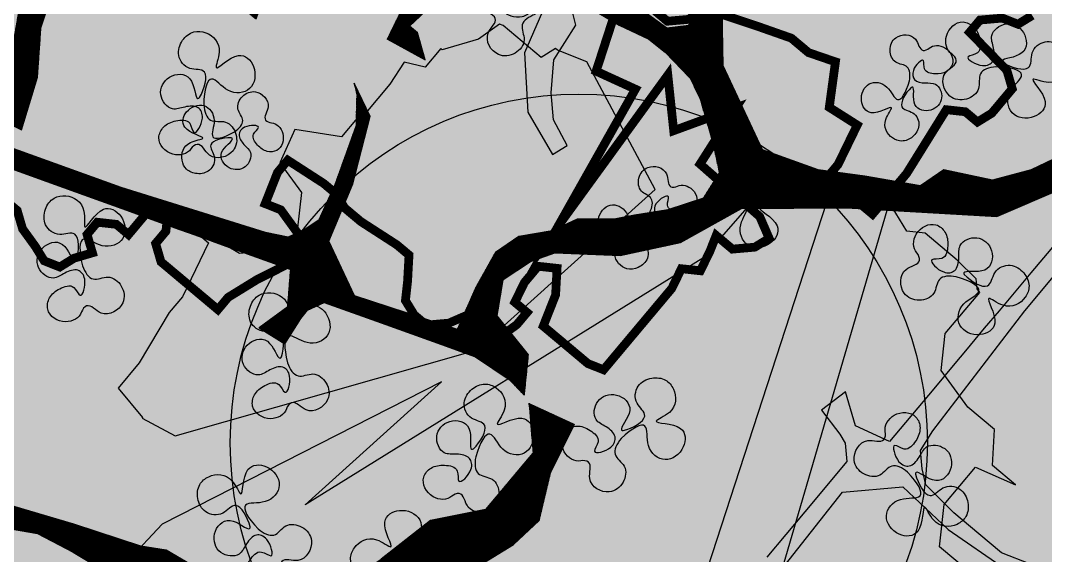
# Model space of a CAD drawing. Header units: millimetres. Extents: x 307301 to 459443, y -2888111 to -2805601.
# Drawn here: x 312769 to 313376, y -2827257 to -2826940 of the extents above; entities that cross this region are included whole.
import ezdxf

# ---------------------------------------------------------------- set-up
doc = ezdxf.new("R2010")
doc.units = ezdxf.units.MM
doc.header["$LTSCALE"] = 10
doc.header["$MEASUREMENT"] = 0
doc.layers.add('BMA  furniture', color=6, linetype='Continuous')
doc.layers.add('Plants', color=5, linetype='Continuous')
pattern_1 = [(4.504904, (420332.25034, -406164.66091), (-0.008927458, 0.113310114), [])]

# ---------------------------------------------------------------- blocks, each defined once
blk = doc.blocks.new('zdhdghgd')
at = {"layer": 'Plants', "transparency": 33554495}
h = blk.add_hatch(color=97, dxfattribs=at)
h.set_gradient(color1=(66, 119, 40), color2=(194, 242, 166), name='SPHERICAL')
h.paths.add_polyline_path([(420386.74, -406570.66), (420384.26, -406579.53), (420376.75, -406597.89), (420382.7, -406601.4), (420391.58, -406592.57), (420400.27, -406584.57), (420400.46, -406592.96), (420407.89, -406588.4), (420413.2, -406582.07), (420408.63, -406574.63), (420411.83, -406566.52), (420418.23, -406550.3), (420421.44, -406542.19), (420426.75, -406535.85), (420434.87, -406539.06), (420441.21, -406544.38), (420425.26, -406563.39), (420437.95, -406574.04), (420446.07, -406577.25), (420455.61, -406574.46), (420460.93, -406568.12), (420470.82, -406569.22), (420480.71, -406570.32), (420490.25, -406567.53), (420500.88, -406554.86), (420496.31, -406547.42), (420486.42, -406546.33), (420498.83, -406531.54), (420508.37, -406528.75), (420511.57, -406520.64), (420521.12, -406517.85), (420531.01, -406518.95), (420539.12, -406522.16), (420551.81, -406532.8), (420563.13, -406527.9), (420579.08, -406508.89), (420587.19, -406512.1), (420596.74, -406509.32), (420604.17, -406504.75), (420609.49, -406498.42), (420606.69, -406488.87), (420600.34, -406483.55), (420592.23, -406480.34), (420595.43, -406472.23), (420600.74, -406465.89), (420608.17, -406461.33), (420625.09, -406475.52), (420634.64, -406472.73), (420637.84, -406464.62), (420647.73, -406465.72), (420655.16, -406461.16), (420667.56, -406446.37), (420654.87, -406435.73), (420646.76, -406432.52), (420643.96, -406422.97), (420637.61, -406417.65), (420632.3, -406423.98), (420620.64, -406425), (420616.06, -406417.56), (420619.27, -406409.45), (420624.58, -406403.12), (420643.27, -406415.2), (420651.39, -406418.41), (420658.82, -406413.85), (420665.22, -406397.62), (420670.54, -406391.29), (420678.65, -406394.5), (420685, -406399.82), (420694.89, -406400.92), (420702.32, -406396.35), (420701.29, -406384.7), (420706.6, -406378.36), (420716.15, -406375.57), (420725.35, -406368.9), (420732.78, -406364.33), (420735.99, -406356.22), (420731.41, -406348.79), (420728.61, -406339.24), (420719.07, -406342.03), (420712.72, -406336.71), (420713.81, -406326.82), (420719.13, -406320.49), (420704.32, -406308.07), (420707.52, -406299.96), (420717.41, -406301.05), (420723.76, -406306.38), (420733.3, -406303.59), (420758.11, -406274.02), (420751.77, -406268.7), (420742.62, -406253.83), (420733.14, -406235.07), (420724.68, -406227.97), (420706.27, -406241.32), (420703.07, -406249.43), (420686.84, -406243.01), (420680.49, -406237.69), (420692.56, -406219.02), (420697.87, -406212.68), (420705.3, -406208.12), (420712.39, -406199.67), (420724.45, -406181), (420729.77, -406174.66), (420743.54, -406175.42), (420753.43, -406176.52), (420760.86, -406171.96), (420766.18, -406165.62), (420765.15, -406153.96), (420760.23, -406142.64), (420772.64, -406127.86), (420765.95, -406118.65), (420759.61, -406113.33), (420754.29, -406119.66), (420744.06, -406114.68), (420735.6, -406107.58), (420736.69, -406097.7), (420750.46, -406098.46), (420766.7, -406104.88), (420786.19, -406081.64), (420789.39, -406073.53), (420747.1, -406038.05), (420736.87, -406033.07), (420737.95, -406023.18), (420727.72, -406018.2), (420719.6, -406014.99), (420726.69, -406006.54), (420725.67, -405994.88), (420721.09, -405987.44), (420709.78, -405992.35), (420682.48, -406023.37), (420653.27, -406004.72), (420665.13, -406037.07), (420636.24, -406040.12), (420714.39, -406096.92), (420643.56, -406056.98), (420634.22, -406077.4), (420478.7, -406026.83), (420575, -406055.01), (420565.69, -406033.56), (420597.63, -406053.01), (420608.26, -406040.34), (420607.23, -406028.68), (420600.89, -406023.36), (420611.05, -405992.99), (420617.07, -405975.89), (420624.57, -405966.95), (420629.36, -405952.98), (420653, -405956.19), (420662.22, -405941.66), (420682.69, -405951.62), (420689.03, -405956.95), (420708.52, -405933.71), (420687.38, -405915.97), (420654.23, -405895.36), (420655.31, -405885.47), (420660.63, -405879.14), (420656.06, -405871.7), (420643.37, -405861.06), (420633.82, -405863.85), (420613.99, -405883.19), (420607.64, -405877.87), (420606.62, -405866.21), (420609.82, -405858.1), (420605.25, -405850.67), (420600.67, -405843.23), (420594.33, -405837.91), (420584.44, -405836.81), (420574.55, -405835.71), (420571.75, -405826.17), (420574.95, -405818.06), (420570.38, -405810.62), (420576.78, -405794.4), (420572.21, -405786.97), (420563.75, -405779.87), (420549.98, -405779.11), (420541.86, -405775.9), (420534.43, -405780.46), (420537.57, -405793.9), (420477.22, -405775.65), (420469.1, -405772.44), (420476.19, -405763.99), (420455.04, -405746.25), (420430.69, -405736.62), (420422.24, -405729.52), (420412.69, -405732.31), (420413.72, -405743.97), (420410.52, -405752.08), (420402.4, -405748.87), (420385.77, -405760.11), (420375.14, -405772.78), (420379.71, -405780.22), (420376.51, -405788.33), (420365.87, -405801), (420355.99, -405799.9), (420349.64, -405794.58), (420357.82, -405776.25), (420368.45, -405763.57), (420361.76, -405754.36), (420349.07, -405743.72), (420344.5, -405736.29), (420338.16, -405730.96), (420319.81, -405722.77), (420308.49, -405727.67), (420297.86, -405740.34), (420302.43, -405747.78), (420295.35, -405756.23), (420281.57, -405755.47), (420268.88, -405744.82), (420259.34, -405747.61), (420254.02, -405753.95), (420255.05, -405765.61), (420237.33, -405786.73), (420218.92, -405800.08), (420209.03, -405798.98), (420192.12, -405784.79), (420195.32, -405776.68), (420200.63, -405770.34), (420203.84, -405762.23), (420197.15, -405753.02), (420190.81, -405747.7), (420180.92, -405746.6), (420170.69, -405741.61), (420163.26, -405746.18), (420155.82, -405750.74), (420150.51, -405757.08), (420155.08, -405764.51), (420145.88, -405771.19), (420134.22, -405772.2), (420109.07, -405797.88), (420078.94, -405833.79), (420077.86, -405843.68), (420070.43, -405848.24), (420055.56, -405857.36), (420045.68, -405856.27), (420032.99, -405845.62), (420018.13, -405854.75), (420014.92, -405862.86), (420011.72, -405870.97), (420004.63, -405879.42), (419994.75, -405878.32), (419986.63, -405875.11), (419961.82, -405904.68), (419974.51, -405915.32), (419984.4, -405916.42), (420000.63, -405922.84), (420008.75, -405926.05), (419998.46, -405942.61), (420008.35, -405943.71), (420016.46, -405946.92), (420026.35, -405948.02), (420036.24, -405949.12), (420044.35, -405952.33), (420041.15, -405960.44), (420001.26, -405990.35), (420020.83, -405993.64), (420052.99, -406012.31), (420106.48, -406059.26), (420127.99, -406093.93), (420084.56, -406045.73), (420068.66, -406044.85), (420033.4, -406063.75), (420058.29, -406034.08), (420019.59, -406024.52), (419991.48, -406024.41), (419963.59, -406035.72), (419944.55, -406019.75), (419930.38, -406036.65), (419922.54, -406058.87), (419917.57, -406069.09), (419908.03, -406071.88), (419906.94, -406081.76), (419909.74, -406091.31), (419897.33, -406106.1), (419900.13, -406115.64), (419927.63, -406138.71), (419924.42, -406146.82), (419919.11, -406153.15), (419911.68, -406157.72), (419914.48, -406167.26), (419919.05, -406174.7), (419903.1, -406193.71), (419899.9, -406201.82), (419882.18, -406222.94), (419884.98, -406232.49), (419895.21, -406237.47), (419906.87, -406236.46), (419913.56, -406245.67), (419916.36, -406255.21), (419905.73, -406267.89), (419931.1, -406289.17), (419926.81, -406307.17), (419925.73, -406317.05), (419930.3, -406324.49), (419936.64, -406329.81), (419943.73, -406321.36), (419962.42, -406333.44), (419981.45, -406349.41), (419986.03, -406356.85), (419992.37, -406362.17), (419989.85, -406378.05), (419984.54, -406384.39), (419976.42, -406381.18), (419971.1, -406387.51), (419973.9, -406397.06), (419984.82, -406409.82), (419983.73, -406419.7), (419988.31, -406427.14), (419994.65, -406432.46), (420026.43, -406437.53), (420027.52, -406427.64), (420045.86, -406435.84), (420052.21, -406441.16), (420064.95, -406430.26), (420083.36, -406416.91), (420093.25, -406418.01), (420094.28, -406429.67), (420085.76, -406444.11), (420069.81, -406463.12), (420067.01, -406453.58), (420059.58, -406458.14), (420047.52, -406476.81), (420041.12, -406493.03), (420045.69, -406500.47), (420057.35, -406499.45), (420065.46, -406502.66), (420079.24, -406503.42), (420088.44, -406496.75), (420111.7, -406516.26), (420120.91, -406509.59), (420126.22, -406503.25), (420146.68, -406513.22), (420159.37, -406523.87), (420154.4, -406534.09), (420151.2, -406542.2), (420155.77, -406549.63), (420162.11, -406554.96), (420170.23, -406558.17), (420179.77, -406555.38), (420185.09, -406549.04), (420188.29, -406540.93), (420202.75, -406549.46), (420209.1, -406554.79), (420205.89, -406562.9), (420195.26, -406575.57), (420203.38, -406578.78), (420213.27, -406579.88), (420221.38, -406583.09), (420244.7, -406581.06), (420271.95, -406558.76), (420281.91, -406564.03), (420294.37, -406540.6), (420310.79, -406574.92), (420311.77, -406586.01), (420312.22, -406603.84), (420322.47, -406612.44), (420346.24, -406615.96), (420355.39, -406589.83), (420349.7, -406549.54), (420325.62, -406522.93), (420315.13, -406486.02), (420333.95, -406523.01), (420375.75, -406562.03)])
at = {"layer": 'Plants'}
h = blk.add_hatch(dxfattribs=at)
h.set_pattern_fill('ANSI31', color=39, scale=0.90929, angle=-40.4951)
h.set_pattern_definition(pattern_1)
edge = h.paths.add_edge_path()
edge.add_line((420294.45, -406186.33), (420277.62, -406199.79))
edge.add_line((420277.62, -406199.79), (420262.05, -406197.19))
edge.add_line((420262.05, -406197.19), (420254.3, -406185.4))
edge.add_line((420254.3, -406185.4), (420250.52, -406175.03))
edge.add_line((420250.52, -406175.03), (420251.64, -406146.92))
edge.add_line((420251.64, -406146.92), (420246.01, -406120.87))
edge.add_line((420246.01, -406120.87), (420231.45, -406094.62))
edge.add_line((420231.45, -406094.62), (420231.18, -406049.5))
edge.add_line((420231.18, -406049.5), (420234.95, -405984.81))
edge.add_line((420234.95, -405984.81), (420222.68, -405956.38))
edge.add_line((420222.68, -405956.38), (420202.97, -405940.29))
edge.add_line((420202.97, -405940.29), (420197.45, -405947.31))
edge.add_line((420197.45, -405947.31), (420208.82, -405957.4))
edge.add_line((420208.82, -405957.4), (420214.77, -405970.05))
edge.add_line((420214.77, -405970.05), (420219.28, -405986.68))
edge.add_line((420219.28, -405986.68), (420214.77, -406007.57))
edge.add_line((420214.77, -406007.57), (420221.67, -406017.56))
edge.add_line((420221.67, -406017.56), (420217.53, -406041.59))
edge.add_line((420217.53, -406041.59), (420214.82, -406061.63))
edge.add_line((420214.82, -406061.63), (420206.22, -406085.55))
edge.add_line((420206.22, -406085.55), (420170.1, -406102.58))
edge.add_line((420170.1, -406102.58), (420145.98, -406102.91))
edge.add_line((420145.98, -406102.91), (420114.85, -406097.71))
edge.add_line((420114.85, -406097.71), (420093.12, -406091.4))
edge.add_line((420093.12, -406091.4), (420078.78, -406093.74))
edge.add_line((420078.78, -406093.74), (420087.6, -406098.42))
edge.add_line((420087.6, -406098.42), (420101.36, -406101.87))
edge.add_line((420101.36, -406101.87), (420118.62, -406108.08))
edge.add_line((420118.62, -406108.08), (420131.05, -406111.05))
edge.add_line((420131.05, -406111.05), (420152.78, -406117.36))
edge.add_line((420152.78, -406117.36), (420153.89, -406126.77))
edge.add_line((420153.89, -406126.77), (420147.89, -406135.12))
edge.add_line((420147.89, -406135.12), (420130.84, -406157.5))
edge.add_line((420130.84, -406157.5), (420089.72, -406159.22))
edge.add_line((420089.72, -406159.22), (420073.95, -406165.56))
edge.add_line((420073.95, -406165.56), (420065.56, -406180.55))
edge.add_line((420065.56, -406180.55), (420060.3, -406195.17))
edge.add_line((420060.3, -406195.17), (420037.19, -406246.89))
edge.add_line((420037.19, -406246.89), (420045.74, -406243.97))
edge.add_line((420045.74, -406243.97), (420049.57, -406233.34))
edge.add_line((420049.57, -406233.34), (420055.68, -406220.52))
edge.add_line((420055.68, -406220.52), (420059.87, -406213.03))
edge.add_line((420059.87, -406213.03), (420069.49, -406202.98))
edge.add_line((420069.49, -406202.98), (420073.31, -406192.34))
edge.add_line((420073.31, -406192.34), (420078.57, -406177.72))
edge.add_line((420078.57, -406177.72), (420083.62, -406172.03))
edge.add_line((420083.62, -406172.03), (420094.35, -406171.39))
edge.add_line((420094.35, -406171.39), (420106.3, -406175.69))
edge.add_line((420106.3, -406175.69), (420108.16, -406191.37))
edge.add_line((420108.16, -406191.37), (420123.19, -406216.29))
edge.add_line((420123.19, -406216.29), (420135.68, -406235.79))
edge.add_line((420135.68, -406235.79), (420158.63, -406247.05))
edge.add_line((420158.63, -406247.05), (420167.5, -406230.72))
edge.add_line((420167.5, -406230.72), (420155.81, -406234.03))
edge.add_line((420155.81, -406234.03), (420153.05, -406237.54))
edge.add_line((420153.05, -406237.54), (420139.98, -406223.83))
edge.add_line((420139.98, -406223.83), (420132.6, -406215.17))
edge.add_line((420132.6, -406215.17), (420122.66, -406201.09))
edge.add_line((420122.66, -406201.09), (420118.89, -406190.73))
edge.add_line((420118.89, -406190.73), (420121.86, -406178.29))
edge.add_line((420121.86, -406178.29), (420130.52, -406170.89))
edge.add_line((420130.52, -406170.89), (420135.94, -406168.34))
edge.add_line((420135.94, -406168.34), (420144.6, -406160.95))
edge.add_line((420144.6, -406160.95), (420152.51, -406147.28))
edge.add_line((420152.51, -406147.28), (420158.62, -406134.47))
edge.add_line((420158.62, -406134.47), (420164.15, -406127.45))
edge.add_line((420164.15, -406127.45), (420175.57, -406116.55))
edge.add_line((420175.57, -406116.55), (420184.6, -406112.29))
edge.add_line((420184.6, -406112.29), (420203.03, -406106.92))
edge.add_line((420203.03, -406106.92), (420216.05, -406104.09))
edge.add_line((420216.05, -406104.09), (420227.04, -406111.05))
edge.add_line((420227.04, -406111.05), (420232.04, -406126.36))
edge.add_line((420232.04, -406126.36), (420234.37, -406140.71))
edge.add_line((420234.37, -406140.71), (420235.97, -406148.78))
edge.add_line((420235.97, -406148.78), (420236.02, -406165.31))
edge.add_line((420236.02, -406165.31), (420241.12, -406176.15))
edge.add_line((420241.12, -406176.15), (420243.46, -406190.5))
edge.add_line((420243.46, -406190.5), (420250.36, -406200.49))
edge.add_line((420250.36, -406200.49), (420265.35, -406208.88))
edge.add_line((420265.35, -406208.88), (420283.46, -406216.9))
edge.add_line((420283.46, -406216.9), (420269.01, -406261.24))
edge.add_line((420269.01, -406261.24), (420245.53, -406272.3))
edge.add_line((420245.53, -406272.3), (420220.78, -406261.9))
edge.add_line((420220.78, -406261.9), (420191.93, -406254.52))
edge.add_line((420191.93, -406254.52), (420177.48, -406261.33))
edge.add_line((420177.48, -406261.33), (420182.42, -406260.11))
edge.add_line((420182.42, -406260.11), (420195.81, -406260.42))
edge.add_line((420195.81, -406260.42), (420207.76, -406264.72))
edge.add_line((420207.76, -406264.72), (420221.04, -406269.5))
edge.add_line((420221.04, -406269.5), (420236.5, -406276.56))
edge.add_line((420236.5, -406276.56), (420240.38, -406282.46))
edge.add_line((420240.38, -406282.46), (420243.78, -406289.69))
edge.add_line((420243.78, -406289.69), (420241.76, -406299.47))
edge.add_line((420241.76, -406299.47), (420222.43, -406361.56))
edge.add_line((420222.43, -406361.56), (420205.22, -406409.4))
edge.add_line((420205.22, -406409.4), (420211.27, -406417.58))
edge.add_line((420211.27, -406417.58), (420219.88, -406393.66))
edge.add_line((420219.88, -406393.66), (420225.62, -406377.71))
edge.add_line((420225.62, -406377.71), (420232.79, -406357.78))
edge.add_line((420232.79, -406357.78), (420236.13, -406348.47))
edge.add_line((420236.13, -406348.47), (420240.44, -406336.51))
edge.add_line((420240.44, -406336.51), (420242.83, -406329.87))
edge.add_line((420242.83, -406329.87), (420247.61, -406316.58))
edge.add_line((420247.61, -406316.58), (420257.65, -406288.67))
edge.add_line((420257.65, -406288.67), (420273.69, -406289.94))
edge.add_line((420273.69, -406289.94), (420282.77, -406302.21))
edge.add_line((420282.77, -406302.21), (420289.73, -406291.2))
edge.add_line((420289.73, -406291.2), (420278.73, -406284.25))
edge.add_line((420278.73, -406284.25), (420275.23, -406281.48))
edge.add_line((420275.23, -406281.48), (420271.83, -406274.26))
edge.add_line((420271.83, -406274.26), (420281.39, -406247.68))
edge.add_line((420281.39, -406247.68), (420289.99, -406223.75))
edge.add_line((420289.99, -406223.75), (420295.25, -406209.13))
edge.add_line((420295.25, -406209.13), (420304.97, -406194.62))
edge.add_line((420304.97, -406194.62), (420311.83, -406188.08))
at = {"layer": 'Plants', "true_color": 0x99724c}
h = blk.add_hatch(color=35, dxfattribs=at)
h.dxf.hatch_style = 1
edge = h.paths.add_edge_path()
edge.add_arc((420332.25, -406164.66), 150, 0, 360)
at = {"layer": 'Plants'}
h = blk.add_hatch(dxfattribs=at)
h.set_pattern_fill('ANSI31', color=39, scale=0.90929, angle=-40.4951)
h.set_pattern_definition(pattern_1)
edge = h.paths.add_edge_path()
edge.add_line((420315.26, -406186.08), (420336.48, -406184.23))
edge.add_line((420336.48, -406184.23), (420361.01, -406204.81))
edge.add_line((420361.01, -406204.81), (420365.76, -406228.44))
edge.add_line((420365.76, -406228.44), (420382.33, -406249.71))
edge.add_line((420382.33, -406249.71), (420396.25, -406271.21))
edge.add_line((420396.25, -406271.21), (420398.35, -406295.08))
edge.add_line((420398.35, -406295.08), (420390.07, -406322.53))
edge.add_line((420390.07, -406322.53), (420378.44, -406342.25))
edge.add_line((420378.44, -406342.25), (420376.72, -406353.09))
edge.add_line((420376.72, -406353.09), (420367.24, -406381.97))
edge.add_line((420367.24, -406381.97), (420357.98, -406413.51))
edge.add_line((420357.98, -406413.51), (420352.13, -406438.08))
edge.add_line((420352.13, -406438.08), (420364.65, -406443.67))
edge.add_line((420364.65, -406443.67), (420366.87, -406423.43))
edge.add_line((420366.87, -406423.43), (420371.29, -406397.66))
edge.add_line((420371.29, -406397.66), (420379.29, -406382.26))
edge.add_line((420379.29, -406382.26), (420392.13, -406361.1))
edge.add_line((420392.13, -406361.1), (420403.52, -406338.73))
edge.add_line((420403.52, -406338.73), (420418.97, -406332.03))
edge.add_line((420418.97, -406332.03), (420438.98, -406331.63))
edge.add_line((420438.98, -406331.63), (420454.66, -406327.58))
edge.add_line((420454.66, -406327.58), (420475.36, -406335.13))
edge.add_line((420475.36, -406335.13), (420497.94, -406363.9))
edge.add_line((420497.94, -406363.9), (420501.25, -406386.32))
edge.add_line((420501.25, -406386.32), (420464.11, -406389.56))
edge.add_line((420464.11, -406389.56), (420440.48, -406394.29))
edge.add_line((420440.48, -406394.29), (420441.18, -406402.25))
edge.add_line((420441.18, -406402.25), (420488.68, -406395.44))
edge.add_line((420488.68, -406395.44), (420504.83, -406396.7))
edge.add_line((420504.83, -406396.7), (420524.29, -406420.39))
edge.add_line((420524.29, -406420.39), (420529.97, -406454.63))
edge.add_line((420529.97, -406454.63), (420537.37, -406478.04))
edge.add_line((420537.37, -406478.04), (420549.62, -406495.68))
edge.add_line((420549.62, -406495.68), (420557.85, -406482.94))
edge.add_line((420557.85, -406482.94), (420543.23, -406453.48))
edge.add_line((420543.23, -406453.48), (420538.71, -406432.49))
edge.add_line((420538.71, -406432.49), (420528.19, -406404.01))
edge.add_line((420528.19, -406404.01), (420542.2, -406396.11))
edge.add_line((420542.2, -406396.11), (420569.46, -406387.05))
edge.add_line((420569.46, -406387.05), (420597.93, -406376.55))
edge.add_line((420597.93, -406376.55), (420623.71, -406380.99))
edge.add_line((420623.71, -406380.99), (420643.95, -406383.23))
edge.add_line((420643.95, -406383.23), (420661.31, -406383.05))
edge.add_line((420661.31, -406383.05), (420664.7, -406376.08))
edge.add_line((420664.7, -406376.08), (420637.25, -406367.78))
edge.add_line((420637.25, -406367.78), (420611.7, -406366))
edge.add_line((420611.7, -406366), (420592.44, -406359.66))
edge.add_line((420592.44, -406359.66), (420574.81, -406371.89))
edge.add_line((420574.81, -406371.89), (420543.91, -406385.27))
edge.add_line((420543.91, -406385.27), (420528.23, -406389.31))
edge.add_line((420528.23, -406389.31), (420516.74, -406364.93))
edge.add_line((420516.74, -406364.93), (420491.51, -406336.4))
edge.add_line((420491.51, -406336.4), (420481.92, -406318.53))
edge.add_line((420481.92, -406318.53), (420443.86, -406311.16))
edge.add_line((420443.86, -406311.16), (420421.66, -406317.1))
edge.add_line((420421.66, -406317.1), (420420.31, -406286.49))
edge.add_line((420420.31, -406286.49), (420429.75, -406272.3))
edge.add_line((420429.75, -406272.3), (420455.1, -406256.73))
edge.add_line((420455.1, -406256.73), (420491.26, -406257.58))
edge.add_line((420491.26, -406257.58), (420518.01, -406257.92))
edge.add_line((420518.01, -406257.92), (420537.51, -406266.91))
edge.add_line((420537.51, -406266.91), (420571.29, -406255.95))
edge.add_line((420571.29, -406255.95), (420599.96, -406262.8))
edge.add_line((420599.96, -406262.8), (420607.21, -406254.15))
edge.add_line((420607.21, -406254.15), (420586.5, -406246.61))
edge.add_line((420586.5, -406246.61), (420561.19, -406247.48))
edge.add_line((420561.19, -406247.48), (420539, -406253.42))
edge.add_line((420539, -406253.42), (420501.21, -406234))
edge.add_line((420501.21, -406234), (420478.04, -406244.04))
edge.add_line((420478.04, -406244.04), (420445.98, -406244.16))
edge.add_line((420445.98, -406244.16), (420434.86, -406254.48))
edge.add_line((420434.86, -406254.48), (420405.73, -406242.33))
edge.add_line((420405.73, -406242.33), (420396.65, -406215.06))
edge.add_line((420396.65, -406215.06), (420460.86, -406185.41))
edge.add_line((420460.86, -406185.41), (420481.57, -406192.96))
edge.add_line((420481.57, -406192.96), (420490.27, -406185.52))
edge.add_line((420490.27, -406185.52), (420462.58, -406174.57))
edge.add_line((420462.58, -406174.57), (420474.21, -406154.85))
edge.add_line((420474.21, -406154.85), (420462.43, -406142.51))
edge.add_line((420462.43, -406142.51), (420465.04, -406156.99))
edge.add_line((420465.04, -406156.99), (420448.11, -406177.17))
edge.add_line((420448.11, -406177.17), (420430.24, -406186.74))
edge.add_line((420430.24, -406186.74), (420416.79, -406170.55))
edge.add_line((420416.79, -406170.55), (420408.41, -406151.23))
edge.add_line((420408.41, -406151.23), (420397.34, -406146.86))
edge.add_line((420397.34, -406146.86), (420410.04, -406169.8))
edge.add_line((420410.04, -406169.8), (420415.3, -406184.04))
edge.add_line((420415.3, -406184.04), (420398.37, -406204.22))
edge.add_line((420398.37, -406204.22), (420385.34, -406208.03))
edge.add_line((420385.34, -406208.03), (420375.99, -406192.81))
edge.add_line((420375.99, -406192.81), (420365.66, -406181.69))
edge.add_line((420365.66, -406181.69), (420345.18, -406176.79))
edge.add_line((420345.18, -406176.79), (420324.24, -406166.59))
at = {"layer": 'BMA  furniture', "ltscale": 100}
blk.add_circle((420332.25, -406164.66), 150, dxfattribs=at)
at = {"layer": 'Plants', "color": 97, "true_color": 0x427728, "const_width": 4.55}
for points in [[(420701.29, -406384.7), (420706.6, -406378.36), (420716.15, -406375.57), (420725.35, -406368.9), (420732.78, -406364.33), (420735.99, -406356.22), (420731.41, -406348.79), (420728.61, -406339.24), (420719.07, -406342.03), (420712.72, -406336.71), (420713.81, -406326.82), (420719.13, -406320.49), (420704.32, -406308.07), (420707.52, -406299.96), (420717.41, -406301.05), (420723.76, -406306.38), (420733.3, -406303.59), (420758.11, -406274.02), (420751.77, -406268.7), (420742.62, -406253.83), (420733.14, -406235.07), (420724.68, -406227.97), (420706.27, -406241.32), (420703.07, -406249.43), (420686.84, -406243.01), (420680.49, -406237.69), (420692.56, -406219.02), (420697.87, -406212.68), (420705.3, -406208.12), (420712.39, -406199.67), (420724.45, -406181), (420729.77, -406174.66), (420743.54, -406175.42), (420753.43, -406176.52), (420760.86, -406171.96), (420766.18, -406165.62), (420765.15, -406153.96), (420760.23, -406142.64), (420772.64, -406127.86), (420765.95, -406118.65), (420759.61, -406113.33), (420754.29, -406119.66), (420744.06, -406114.68), (420735.6, -406107.58), (420736.69, -406097.7), (420750.46, -406098.46), (420766.7, -406104.88), (420786.19, -406081.64), (420789.39, -406073.53), (420747.1, -406038.05), (420736.87, -406033.07), (420737.95, -406023.18), (420727.72, -406018.2), (420719.6, -406014.99), (420726.69, -406006.54), (420725.67, -405994.88), (420721.09, -405987.44), (420709.78, -405992.35), (420682.48, -406023.37), (420653.27, -406004.72), (420665.13, -406037.07), (420636.24, -406040.12), (420714.39, -406096.92), (420643.56, -406056.98), (420634.22, -406077.4), (420478.7, -406026.83), (420575, -406055.01)], [(420597.63, -406053.01), (420608.26, -406040.34), (420607.23, -406028.68), (420600.89, -406023.36), (420611.05, -405992.99), (420617.07, -405975.89), (420624.57, -405966.95), (420629.36, -405952.98), (420653, -405956.19), (420662.22, -405941.66), (420682.69, -405951.62), (420689.03, -405956.95), (420708.52, -405933.71), (420687.38, -405915.97), (420654.23, -405895.36), (420655.31, -405885.47), (420660.63, -405879.14), (420656.06, -405871.7), (420643.37, -405861.06), (420633.82, -405863.85), (420613.99, -405883.19), (420607.64, -405877.87), (420606.62, -405866.21), (420609.82, -405858.1), (420605.25, -405850.67)]]:
    blk.add_lwpolyline(points, dxfattribs=at)
at = {"layer": 'Plants', "color": 128}
for points in [[(420565.27, -406088.78), (420624.68, -406114.67), (420655.59, -406112.97), (420677.51, -406100.04), (420672.83, -406092.43), (420659.43, -406099.61), (420645.51, -406100.83), (420628.34, -406099.32), (420610.29, -406087.86), (420598.53, -406090.89)], [(420390.12, -406080.01), (420353.5, -406051.13), (420351.23, -406025.28), (420369.55, -406005.64), (420386.43, -405981.12)], [(420384.48, -405970.26), (420379.56, -405982.72), (420371.39, -405992.45), (420362.32, -406003.26), (420350.36, -406015.33), (420343.48, -406016.93), (420335.52, -406017.63), (420327.04, -406012.35), (420275.46, -405972.76), (420236.5, -405940.08)], [(420246.21, -405959.27), (420259.19, -405970.17), (420275.42, -405983.78), (420283, -405990.14), (420292.74, -405998.31), (420298.15, -406002.85), (420308.97, -406011.92), (420331.69, -406030.99), (420324.96, -406045.6), (420310.3, -406049.89), (420318.22, -406060.22), (420328.55, -406052.31), (420332.36, -406049.97), (420340.31, -406049.28), (420361.95, -406067.43), (420381.43, -406083.77)], [(420389.44, -405994.56), (420376.97, -406009.42), (420358.76, -406007.4), (420342.69, -405993.91), (420350.35, -405976.73), (420342.07, -405986.6), (420326.57, -405985.75), (420316.92, -405997.25), (420301.14, -406008.69), (420285.28, -406006.93), (420267.59, -405992.09), (420266.03, -405993.22), (420261.68, -405993.6), (420253.66, -406001.79), (420242.1, -406015.58), (420241.23, -406023.47), (420230.86, -406029.84), (420228.84, -406031.08), (420446.67, -406094.81)], [(420513.01, -406150.39), (420216.88, -406054.09), (420230.16, -406059.34), (420221.06, -406082.4), (420219.8, -406083.35), (420223.15, -406085.3), (420252.84, -406111.36), (420359.02, -406282.48), (420306.07, -406223.7), (420367.21, -406343.92), (420382.79, -406358.45)]]:
    blk.add_lwpolyline(points, dxfattribs=at)
at = {"layer": 'Plants', "color": 39}
for points in [[(420294.45, -406186.33), (420277.62, -406199.79), (420262.05, -406197.19), (420254.3, -406185.4), (420250.52, -406175.03), (420251.64, -406146.92), (420246.01, -406120.87), (420231.45, -406094.62), (420231.18, -406049.5), (420234.95, -405984.81), (420222.68, -405956.38)], [(420208.82, -405957.4), (420214.77, -405970.05), (420219.28, -405986.68), (420214.77, -406007.57), (420221.67, -406017.56), (420217.53, -406041.59), (420214.82, -406061.63), (420206.22, -406085.55), (420170.1, -406102.58), (420145.98, -406102.91)], [(420131.05, -406111.05), (420152.78, -406117.36), (420153.89, -406126.77), (420147.89, -406135.12)], [(420135.68, -406235.79), (420158.63, -406247.05), (420167.5, -406230.72), (420155.81, -406234.03), (420153.05, -406237.54), (420139.98, -406223.83)], [(420144.6, -406160.95), (420152.51, -406147.28), (420158.62, -406134.47), (420164.15, -406127.45), (420175.57, -406116.55), (420184.6, -406112.29), (420203.03, -406106.92), (420216.05, -406104.09), (420227.04, -406111.05), (420232.04, -406126.36), (420234.37, -406140.71), (420235.97, -406148.78), (420236.02, -406165.31), (420241.12, -406176.15), (420243.46, -406190.5), (420250.36, -406200.49), (420265.35, -406208.88), (420283.46, -406216.9), (420269.01, -406261.24), (420245.53, -406272.3), (420220.78, -406261.9), (420191.93, -406254.52), (420177.48, -406261.33), (420182.42, -406260.11), (420195.81, -406260.42), (420207.76, -406264.72), (420221.04, -406269.5), (420236.5, -406276.56), (420240.38, -406282.46), (420243.78, -406289.69), (420241.76, -406299.47), (420222.43, -406361.56), (420205.22, -406409.4)], [(420211.27, -406417.58), (420219.88, -406393.66), (420225.62, -406377.71), (420232.79, -406357.78), (420236.13, -406348.47), (420240.44, -406336.51), (420242.83, -406329.87), (420247.61, -406316.58), (420257.65, -406288.67), (420273.69, -406289.94), (420282.77, -406302.21), (420289.73, -406291.2), (420278.73, -406284.25), (420275.23, -406281.48), (420271.83, -406274.26), (420281.39, -406247.68), (420289.99, -406223.75), (420295.25, -406209.13), (420304.97, -406194.62), (420311.83, -406188.08)], [(420315.26, -406186.08), (420336.48, -406184.23), (420361.01, -406204.81), (420365.76, -406228.44), (420382.33, -406249.71)], [(420390.07, -406322.53), (420378.44, -406342.25), (420376.72, -406353.09), (420367.24, -406381.97), (420357.98, -406413.51), (420352.13, -406438.08), (420364.65, -406443.67), (420366.87, -406423.43), (420371.29, -406397.66), (420379.29, -406382.26), (420392.13, -406361.1)], [(420661.31, -406383.05), (420664.7, -406376.08), (420637.25, -406367.78), (420611.7, -406366), (420592.44, -406359.66), (420574.81, -406371.89), (420543.91, -406385.27)], [(420385.34, -406208.03), (420375.99, -406192.81), (420365.66, -406181.69), (420345.18, -406176.79), (420324.24, -406166.59)]]:
    blk.add_lwpolyline(points, dxfattribs=at)
at = {"layer": 'Plants', "color": 128}
blk.add_lwpolyline([(420329.24, -406338.4), (420292.29, -406208.41), (420223.26, -406131.78), (420168.37, -406161.2), (420163.4, -406173.81), (420162.62, -406174.73), (420166.43, -406180.93), (420152.73, -406197.25), (420152.09, -406198.87), (420158.61, -406207.84), (420163.18, -406223.45), (420162.62, -406224.12), (420170.65, -406230.85), (420168.49, -406239.87), (420178.01, -406246.02), (420190.26, -406256.3), (420192.55, -406260.02), (420200.65, -406266.81), (420197.46, -406286.9), (420211.87, -406293.33), (420224.63, -406284.08), (420248.66, -406286.75), (420250.77, -406310.66), (420243.25, -406323.43), (420240.24, -406327.02), (420242.26, -406328.71), (420246.22, -406323.99), (420269.39, -406335.28), (420276.23, -406341.02), (420297.92, -406353.82), (420308.7, -406362.86), (420321.39, -406352.48), (420321.67, -406352.63)], close=True, dxfattribs=at)
at = {"layer": 'Plants', "color": 97}
for points in [[(420639.21, -405914.53), (420636.26, -405914), (420630.68, -405914.36), (420630.71, -405922.63), (420623.16, -405925.62), (420614.76, -405922.15), (420614.61, -405910.24), (420624.72, -405909.29), (420623.02, -405905.06), (420622.25, -405904.24), (420620.42, -405902.27), (420620.62, -405894.75), (420629.46, -405890.32), (420635.17, -405895.41), (420635.95, -405900.92), (420634.68, -405907.68), (420625.73, -405906.14), (420633.08, -405913.65), (420639.53, -405912.45), (420640.65, -405906.45), (420639.83, -405899.8), (420648.77, -405896), (420656.1, -405902.72), (420653.73, -405914.34), (420641.98, -405911.45), (420642.47, -405913.27), (420642.65, -405913.57)], [(420170.53, -405985.13), (420170.77, -405988.12), (420172.57, -405993.41), (420180.55, -405991.24), (420185.4, -405997.76), (420184.22, -406006.78), (420172.75, -406010), (420169.22, -406000.48), (420165.57, -406003.22), (420164.97, -406004.18), (420163.55, -406006.45), (420156.23, -406008.21), (420149.67, -406000.81), (420153.1, -405993.98), (420158.22, -405991.8), (420165.08, -405991.28), (420165.91, -406000.32), (420171.27, -405991.28), (420168.43, -405985.36), (420162.35, -405985.83), (420156.14, -405988.34), (420150.16, -405980.69), (420154.75, -405971.87), (420166.59, -405971.16), (420166.83, -405983.25), (420168.46, -405982.31), (420168.71, -405982.05)], [(420260.82, -406002.25), (420260.28, -406005.19), (420260.64, -406010.77), (420268.91, -406010.74), (420271.91, -406018.3), (420268.44, -406026.7), (420256.52, -406026.85), (420255.58, -406016.73), (420251.35, -406018.43), (420250.52, -406019.21), (420248.56, -406021.03), (420241.03, -406020.84), (420236.61, -406012), (420241.69, -406006.28), (420247.2, -406005.5), (420253.96, -406006.77), (420252.42, -406015.72), (420259.94, -406008.37), (420258.73, -406001.93), (420252.73, -406000.8), (420246.08, -406001.62), (420242.29, -405992.69), (420249, -405985.35), (420260.63, -405987.73), (420257.73, -405999.47), (420259.55, -405998.98), (420259.85, -405998.8)], [(420344.86, -406023.22), (420342.92, -406025.5), (420340.44, -406030.52), (420347.62, -406034.62), (420346.44, -406042.66), (420339.23, -406048.21), (420328.84, -406042.38), (420333.08, -406033.14), (420328.57, -406032.5), (420327.46, -406032.76), (420324.85, -406033.36), (420318.43, -406029.43), (420319.02, -406019.56), (420326.28, -406017.15), (420331.44, -406019.23), (420336.66, -406023.71), (420330.85, -406030.69), (420341.04, -406028.09), (420343.22, -406021.9), (420338.58, -406017.93), (420332.41, -406015.31), (420333.59, -406005.68), (420343.08, -406002.68), (420351.96, -406010.55), (420343.58, -406019.27), (420345.39, -406019.76), (420345.75, -406019.76)], [(420707.67, -406049.5), (420704.96, -406048.22), (420699.48, -406047.13), (420697.37, -406055.12), (420689.29, -406056.06), (420682.08, -406050.54), (420685.02, -406038.99), (420695.03, -406040.69), (420694.48, -406036.17), (420693.95, -406035.17), (420692.69, -406032.8), (420694.83, -406025.58), (420704.52, -406023.6), (420708.72, -406029.99), (420708.05, -406035.51), (420705.07, -406041.71), (420696.83, -406037.9), (420701.98, -406047.07), (420708.52, -406047.57), (420711.15, -406042.07), (420712.08, -406035.43), (420721.7, -406034.08), (420727.05, -406042.46), (420721.74, -406053.08), (420711.15, -406047.24), (420711.15, -406049.12), (420711.24, -406049.46)], [(420330.47, -406146.43), (420332.75, -406148.37), (420337.76, -406150.84), (420341.87, -406143.66), (420349.91, -406144.85), (420355.45, -406152.05), (420349.62, -406162.44), (420340.39, -406158.21), (420339.75, -406162.72), (420340, -406163.83), (420340.61, -406166.44), (420336.67, -406172.86), (420326.8, -406172.27), (420324.4, -406165.01), (420326.47, -406159.85), (420330.96, -406154.63), (420337.94, -406160.44), (420335.33, -406150.25), (420329.15, -406148.07), (420325.17, -406152.71), (420322.56, -406158.88), (420312.92, -406157.7), (420309.93, -406148.21), (420317.8, -406139.33), (420326.52, -406147.71), (420327.01, -406145.89), (420327, -406145.54)], [(420147.92, -406183.38), (420148.93, -406186.2), (420152.03, -406190.85), (420159.18, -406186.68), (420165.55, -406191.73), (420166.75, -406200.74), (420156.5, -406206.82), (420150.62, -406198.54), (420147.81, -406202.13), (420147.48, -406203.21), (420146.7, -406205.78), (420140.08, -406209.37), (420131.83, -406203.92), (420133.38, -406196.43), (420137.75, -406193), (420144.25, -406190.72), (420147.38, -406199.24), (420150.22, -406189.12), (420145.96, -406184.14), (420140.2, -406186.17), (420134.85, -406190.2), (420127.09, -406184.36), (420129.24, -406174.65), (420140.5, -406170.9), (420143.86, -406182.51), (420145.19, -406181.18), (420145.36, -406180.88)], [(420338.29, -406209.05), (420341.24, -406209.59), (420346.82, -406209.23), (420346.79, -406200.96), (420354.34, -406197.96), (420362.74, -406201.43), (420362.89, -406213.34), (420352.78, -406214.29), (420354.48, -406218.52), (420355.25, -406219.35), (420357.08, -406221.31), (420356.88, -406228.84), (420348.04, -406233.26), (420342.33, -406228.18), (420341.54, -406222.67), (420342.82, -406215.91), (420351.76, -406217.45), (420344.42, -406209.93), (420337.97, -406211.14), (420336.85, -406217.13), (420337.67, -406223.79), (420328.73, -406227.58), (420321.39, -406220.87), (420323.77, -406209.24), (420335.51, -406212.13), (420335.03, -406210.32), (420334.85, -406210.02)], [(420386.28, -406231.56), (420386.82, -406228.61), (420386.46, -406223.03), (420378.19, -406223.06), (420375.19, -406215.51), (420378.66, -406207.11), (420390.58, -406206.96), (420391.52, -406217.07), (420395.75, -406215.37), (420396.58, -406214.6), (420398.54, -406212.77), (420406.07, -406212.97), (420410.49, -406221.81), (420405.41, -406227.52), (420399.9, -406228.3), (420393.14, -406227.03), (420394.68, -406218.08), (420387.16, -406225.43), (420388.37, -406231.88), (420394.37, -406233), (420401.02, -406232.18), (420404.81, -406241.12), (420398.1, -406248.45), (420386.47, -406246.08), (420389.37, -406234.34), (420387.55, -406234.82), (420387.25, -406235)], [(420665.73, -406265.39), (420664.03, -406262.93), (420659.83, -406259.24), (420654.01, -406265.11), (420646.55, -406261.89), (420643.06, -406253.5), (420651.38, -406244.97), (420659.2, -406251.45), (420660.99, -406247.25), (420661.03, -406246.12), (420661.12, -406243.44), (420666.58, -406238.26), (420675.96, -406241.38), (420676.4, -406249.02), (420673.07, -406253.47), (420667.38, -406257.35), (420662.15, -406249.93), (420662.03, -406260.44), (420667.44, -406264.15), (420672.47, -406260.7), (420676.6, -406255.42), (420685.6, -406259.05), (420686.04, -406268.99), (420676.14, -406275.53), (420669.88, -406265.18), (420668.94, -406266.81), (420668.85, -406267.15)], [(420297.83, -406290.04), (420300.65, -406289.04), (420305.3, -406285.93), (420301.14, -406278.79), (420306.18, -406272.42), (420315.19, -406271.22), (420321.28, -406281.46), (420312.99, -406287.34), (420316.58, -406290.15), (420317.66, -406290.48), (420320.23, -406291.27), (420323.82, -406297.88), (420318.38, -406306.14), (420310.89, -406304.59), (420307.45, -406300.21), (420305.18, -406293.72), (420313.7, -406290.58), (420303.57, -406287.74), (420298.59, -406292.01), (420300.62, -406297.77), (420304.66, -406303.12), (420298.81, -406310.87), (420289.1, -406308.72), (420285.35, -406297.47), (420296.96, -406294.1), (420295.64, -406292.77), (420295.33, -406292.6)], [(420369.32, -406302.64), (420371.26, -406300.36), (420373.74, -406295.35), (420366.56, -406291.24), (420367.74, -406283.2), (420374.95, -406277.66), (420385.34, -406283.49), (420381.1, -406292.72), (420385.62, -406293.36), (420386.72, -406293.11), (420389.33, -406292.51), (420395.75, -406296.44), (420395.16, -406306.31), (420387.9, -406308.71), (420382.74, -406306.64), (420377.52, -406302.15), (420383.33, -406295.18), (420373.15, -406297.78), (420370.97, -406303.97), (420375.6, -406307.94), (420381.77, -406310.55), (420380.59, -406320.19), (420371.11, -406323.19), (420362.23, -406315.32), (420370.61, -406306.59), (420368.79, -406306.11), (420368.44, -406306.11)], [(420186.79, -406326.08), (420189.77, -406325.84), (420195.06, -406324.05), (420192.89, -406316.06), (420199.42, -406311.22), (420208.43, -406312.39), (420211.66, -406323.86), (420202.13, -406327.4), (420204.87, -406331.04), (420205.83, -406331.64), (420208.1, -406333.06), (420209.86, -406340.38), (420202.47, -406346.94), (420195.63, -406343.51), (420193.45, -406338.39), (420192.93, -406331.53), (420201.97, -406330.71), (420192.93, -406325.35), (420187.01, -406328.18), (420187.48, -406334.26), (420190, -406340.48), (420182.35, -406346.46), (420173.52, -406341.87), (420172.81, -406330.02), (420184.9, -406329.78), (420183.96, -406328.15), (420183.71, -406327.91)], [(420256.14, -406378.24), (420258.96, -406377.24), (420263.61, -406374.14), (420259.44, -406366.99), (420264.49, -406360.62), (420273.5, -406359.42), (420279.58, -406369.66), (420271.3, -406375.54), (420274.89, -406378.35), (420275.97, -406378.68), (420278.53, -406379.47), (420282.13, -406386.09), (420276.68, -406394.34), (420269.19, -406392.79), (420265.76, -406388.41), (420263.48, -406381.92), (420272, -406378.78), (420261.88, -406375.94), (420256.9, -406380.21), (420258.92, -406385.97), (420262.96, -406391.32), (420257.12, -406399.07), (420247.41, -406396.93), (420243.65, -406385.67), (420255.27, -406382.3), (420253.94, -406380.97), (420253.63, -406380.8)]]:
    blk.add_open_spline(points, degree=3, knots=[3.354914, 3.354914, 3.354914, 3.354914, 3.458222, 3.559484, 3.66794, 3.78084, 3.941706, 4.05148, 4.10473, 4.10473, 4.10473, 4.231025, 4.378045, 4.455635, 4.549759, 4.643907, 4.711765, 4.825485, 4.900546, 4.990075, 5.075064, 5.197883, 5.330484, 5.468269, 5.611916, 5.635621, 5.635621, 5.635621, 5.635621], dxfattribs=at)
at = {"layer": 'Plants', "color": 3}
for points in [[(420642.65, -405913.57), (420645.67, -405916.7), (420654.05, -405921.49), (420654.88, -405911.53), (420662.46, -405908.37), (420668.67, -405912.3), (420671.27, -405918.19), (420668.7, -405925.28), (420660.87, -405929.37), (420649.53, -405920.06), (420659.4, -405935.1), (420649, -405941.18), (420638.72, -405936.62), (420640.57, -405925.32), (420652.77, -405920.95), (420645.76, -405916.39), (420639.21, -405914.53)], [(420168.71, -405982.05), (420170.95, -405978.33), (420173.41, -405969), (420163.57, -405970.77), (420158.56, -405964.27), (420160.74, -405957.25), (420165.77, -405953.21), (420173.28, -405953.86), (420179.26, -405960.36), (420173.2, -405973.73), (420185.17, -405960.3), (420193.74, -405968.78), (420191.99, -405979.89), (420180.59, -405981.03), (420173.22, -405970.37), (420170.63, -405978.32), (420170.53, -405985.13)], [(420259.85, -405998.8), (420262.98, -405995.79), (420267.77, -405987.41), (420257.81, -405986.58), (420254.65, -405979), (420258.58, -405972.78), (420264.48, -405970.18), (420271.57, -405972.75), (420275.66, -405980.58), (420266.34, -405991.92), (420281.39, -405982.06), (420287.46, -405992.46), (420282.9, -406002.74), (420271.6, -406000.89), (420267.23, -405988.69), (420262.67, -405995.7), (420260.82, -406002.25)], [(420345.75, -406019.76), (420349.97, -406018.71), (420358.3, -406013.85), (420350.09, -406008.15), (420351.15, -406000), (420357.66, -405996.58), (420364.06, -405997.28), (420368.92, -406003.05), (420368.55, -406011.88), (420354.81, -406017.04), (420372.77, -406016.02), (420372.83, -406028.07), (420363.74, -406034.68), (420354.88, -406027.43), (420357.2, -406014.69), (420349.74, -406018.48), (420344.86, -406023.22)], [(420711.24, -406049.46), (420713.34, -406053.27), (420720.2, -406060.06), (420723.58, -406050.65), (420731.72, -406049.57), (420736.71, -406054.97), (420737.69, -406061.34), (420733.37, -406067.52), (420724.75, -406069.45), (420716.21, -406057.52), (420721.85, -406074.6), (420710.22, -406077.78), (420701.48, -406070.71), (420706.19, -406060.27), (420719.1, -406059.21), (420713.51, -406052.99), (420707.67, -406049.5)], [(420227.42, -406101.17), (420228.63, -406096.99), (420228.59, -406087.34), (420219.54, -406091.6), (420213.02, -406086.62), (420213.31, -406079.27), (420217.12, -406074.07), (420224.54, -406072.75), (420232, -406077.49), (420229.61, -406091.96), (420237.7, -406075.9), (420248.17, -406081.87), (420249.35, -406093.05), (420238.64, -406097.1), (420228.76, -406088.72), (420228.32, -406097.07), (420229.98, -406103.67)], [(420327, -406145.54), (420325.96, -406141.32), (420321.09, -406132.99), (420315.39, -406141.2), (420307.25, -406140.14), (420303.83, -406133.63), (420304.53, -406127.23), (420310.3, -406122.37), (420319.12, -406122.74), (420324.29, -406136.48), (420323.27, -406118.52), (420335.31, -406118.46), (420341.93, -406127.55), (420334.68, -406136.41), (420321.93, -406134.09), (420325.72, -406141.55), (420330.47, -406146.43)], [(420334.85, -406210.02), (420331.83, -406206.88), (420323.45, -406202.1), (420322.62, -406212.06), (420315.04, -406215.22), (420308.82, -406211.29), (420306.23, -406205.39), (420308.8, -406198.3), (420316.63, -406194.21), (420327.97, -406203.52), (420318.1, -406188.48), (420328.5, -406182.4), (420338.78, -406186.97), (420336.93, -406198.27), (420324.73, -406202.64), (420331.74, -406207.19), (420338.29, -406209.05)], [(420387.25, -406235), (420384.12, -406238.02), (420379.33, -406246.4), (420389.29, -406247.23), (420392.45, -406254.81), (420388.52, -406261.03), (420382.62, -406263.62), (420375.53, -406261.05), (420371.44, -406253.22), (420380.76, -406241.88), (420365.71, -406251.75), (420359.63, -406241.35), (420364.2, -406231.07), (420375.5, -406232.92), (420379.87, -406245.12), (420384.43, -406238.11), (420386.28, -406231.56)], [(420668.85, -406267.15), (420668.77, -406271.49), (420671.31, -406280.81), (420678.94, -406274.35), (420686.54, -406277.48), (420688.16, -406284.65), (420685.82, -406290.66), (420678.99, -406293.85), (420670.56, -406291.21), (420669.13, -406276.61), (420665.47, -406294.22), (420653.81, -406291.16), (420649.78, -406280.66), (420659.07, -406273.98), (420670.79, -406279.52), (420669.05, -406271.34), (420665.73, -406265.39)], [(420295.33, -406292.6), (420291.15, -406291.4), (420281.5, -406291.44), (420285.76, -406300.48), (420280.78, -406307.01), (420273.43, -406306.72), (420268.23, -406302.91), (420266.91, -406295.48), (420271.64, -406288.03), (420286.12, -406290.42), (420270.06, -406282.33), (420276.03, -406271.86), (420287.21, -406270.68), (420291.26, -406281.39), (420282.88, -406291.27), (420291.23, -406291.71), (420297.83, -406290.04)], [(420368.44, -406306.11), (420364.22, -406307.16), (420355.88, -406312.02), (420364.09, -406317.72), (420363.04, -406325.86), (420356.53, -406329.28), (420350.12, -406328.58), (420345.27, -406322.81), (420345.64, -406313.99), (420359.37, -406308.82), (420341.41, -406309.85), (420341.35, -406297.8), (420350.44, -406291.18), (420359.31, -406298.43), (420356.99, -406311.18), (420364.44, -406307.39), (420369.32, -406302.64)], [(420183.71, -406327.91), (420179.99, -406325.66), (420170.65, -406323.2), (420172.43, -406333.04), (420165.92, -406338.05), (420158.9, -406335.87), (420154.87, -406330.84), (420155.51, -406323.33), (420162.01, -406317.35), (420175.38, -406323.41), (420161.96, -406311.44), (420170.43, -406302.87), (420181.54, -406304.63), (420182.68, -406316.02), (420172.03, -406323.39), (420179.98, -406325.98), (420186.79, -406326.08)], [(420253.63, -406380.8), (420249.46, -406379.6), (420239.81, -406379.64), (420244.07, -406388.68), (420239.08, -406395.21), (420231.73, -406394.92), (420226.54, -406391.11), (420225.21, -406383.68), (420229.95, -406376.23), (420244.43, -406378.62), (420228.36, -406370.53), (420234.33, -406360.06), (420245.52, -406358.88), (420249.57, -406369.59), (420241.18, -406379.47), (420249.53, -406379.91), (420256.14, -406378.24)]]:
    blk.add_open_spline(points, degree=3, knots=[5.659939, 5.659939, 5.659939, 5.659939, 5.794674, 5.896015, 6.011026, 6.116494, 6.210941, 6.291027, 6.45076, 6.557203, 6.728442, 6.854737, 7.005278, 7.151913, 7.285787, 7.43104, 7.43104, 7.43104, 7.43104], dxfattribs=at)

msp = doc.modelspace()

# ---------------------------------------------------------------- block references
at = {"layer": 'BMA  furniture', "rotation": 270}
for p, xscale, yscale, zscale in [((775669.22, -2347829), 1.13909169973045, 1.13909169973045, 1.13909169973045), ((871946.44, -2248849.71), 1.375912058771675, 1.375912058771675, 1.375912058771675)]:
    msp.add_blockref('zdhdghgd', p, dxfattribs=dict(at, xscale=xscale, yscale=yscale, zscale=zscale))

doc.saveas('drawing.dxf')
